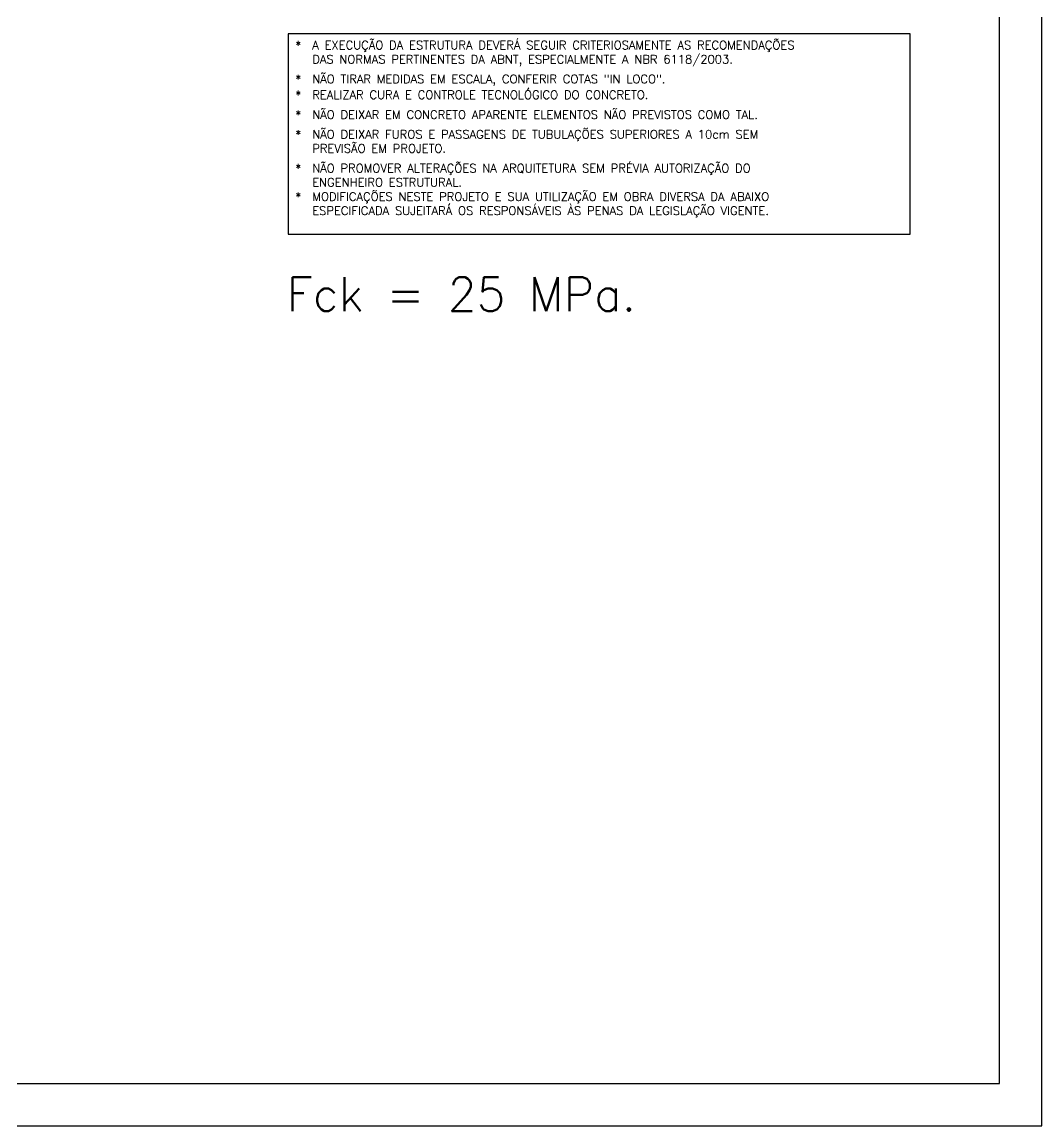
# Model space of a CAD drawing. Extents: x 797 to 1056, y -75 to 15.
# Drawn here: x 891.01 to 903.06, y -26.56 to -13.52 of the extents above; entities that cross this region are included whole.
import ezdxf

# ---------------------------------------------------------------- set-up
doc = ezdxf.new("R2010")
doc.units = 0
doc.header["$MEASUREMENT"] = 0
for name, color, linetype in [('06', 6, 'CONTINUOUS'), ('1', 2, 'CONTINUOUS'), ('5', 5, 'CONTINUOUS'), ('CERCADURA', 7, 'CONTINUOUS')]:
    doc.layers.add(name, color=color, linetype=linetype)
doc.styles.get("Standard").update_dxf_attribs({"font": 'ROMANS.SHX'})

msp = doc.modelspace()

# ---------------------------------------------------------------- linework, layer by layer
at = {"layer": '06'}
for p, q in [((902.56, -26.063), (902.56, 2.637)), ((862.26, -26.063), (902.56, -26.063))]:
    msp.add_line(p, q, dxfattribs=at)
at = {"layer": '1', "linetype": 'Continuous'}
msp.add_lwpolyline([(901.503, -13.658), (894.154, -13.658), (894.154, -16.027), (901.503, -16.027), (901.503, -13.658)], dxfattribs=at)
at = {"layer": 'CERCADURA'}
for p, q in [((903.06, -26.563), (903.06, 3.137)), ((861.01, -26.563), (903.06, -26.563))]:
    msp.add_line(p, q, dxfattribs=at)

# ---------------------------------------------------------------- texts
at = {"layer": '1', "linetype": 'Continuous'}
for s, p in [('*', (894.237, -13.842)), ('A EXECUÇÃO DA ESTRUTURA DEVERÁ SEGUIR CRITERIOSAMENTE AS RECOMENDAÇÕES', (894.437, -13.842)), ('DAS NORMAS PERTINENTES DA ABNT, ESPECIALMENTE A NBR 6118/2003.', (894.437, -14.009)), ('*', (894.237, -14.242)), ('NÃO TIRAR MEDIDAS EM ESCALA, CONFERIR COTAS "IN LOCO".', (894.437, -14.242)), ('*', (894.237, -14.429)), ('REALIZAR CURA E CONTROLE TECNOLÓGICO DO CONCRETO.', (894.437, -14.429)), ('*', (894.237, -14.663)), ('NÃO DEIXAR EM CONCRETO APARENTE ELEMENTOS NÃO PREVISTOS COMO TAL.', (894.437, -14.663)), ('*', (894.237, -14.896)), ('NÃO DEIXAR FUROS E PASSAGENS DE TUBULAÇÕES SUPERIORES A 10cm SEM', (894.437, -14.896)), ('PREVISÃO EM PROJETO.', (894.437, -15.063)), ('*', (894.237, -15.296)), ('NÃO PROMOVER ALTERAÇÕES NA ARQUITETURA SEM PRÉVIA AUTORIZAÇÃO DO', (894.437, -15.296)), ('ENGENHEIRO ESTRUTURAL.', (894.437, -15.463)), ('MODIFICAÇÕES NESTE PROJETO E SUA UTILIZAÇÃO EM OBRA DIVERSA DA ABAIXO', (894.437, -15.632)), ('*', (894.237, -15.632)), ('ESPECIFICADA SUJEITARÁ OS RESPONSÁVEIS ÀS PENAS DA LEGISLAÇÃO VIGENTE.', (894.437, -15.798))]:
    msp.add_text(s, height=0.1, dxfattribs=at).set_placement(p)
at = {"layer": '5', "linetype": 'Continuous', "insert": (894.134, -16.534), "char_height": 0.4, "width": 8.13233, "attachment_point": 1}
msp.add_mtext('Fck = 25 MPa.', dxfattribs=at)

doc.saveas('drawing.dxf')
